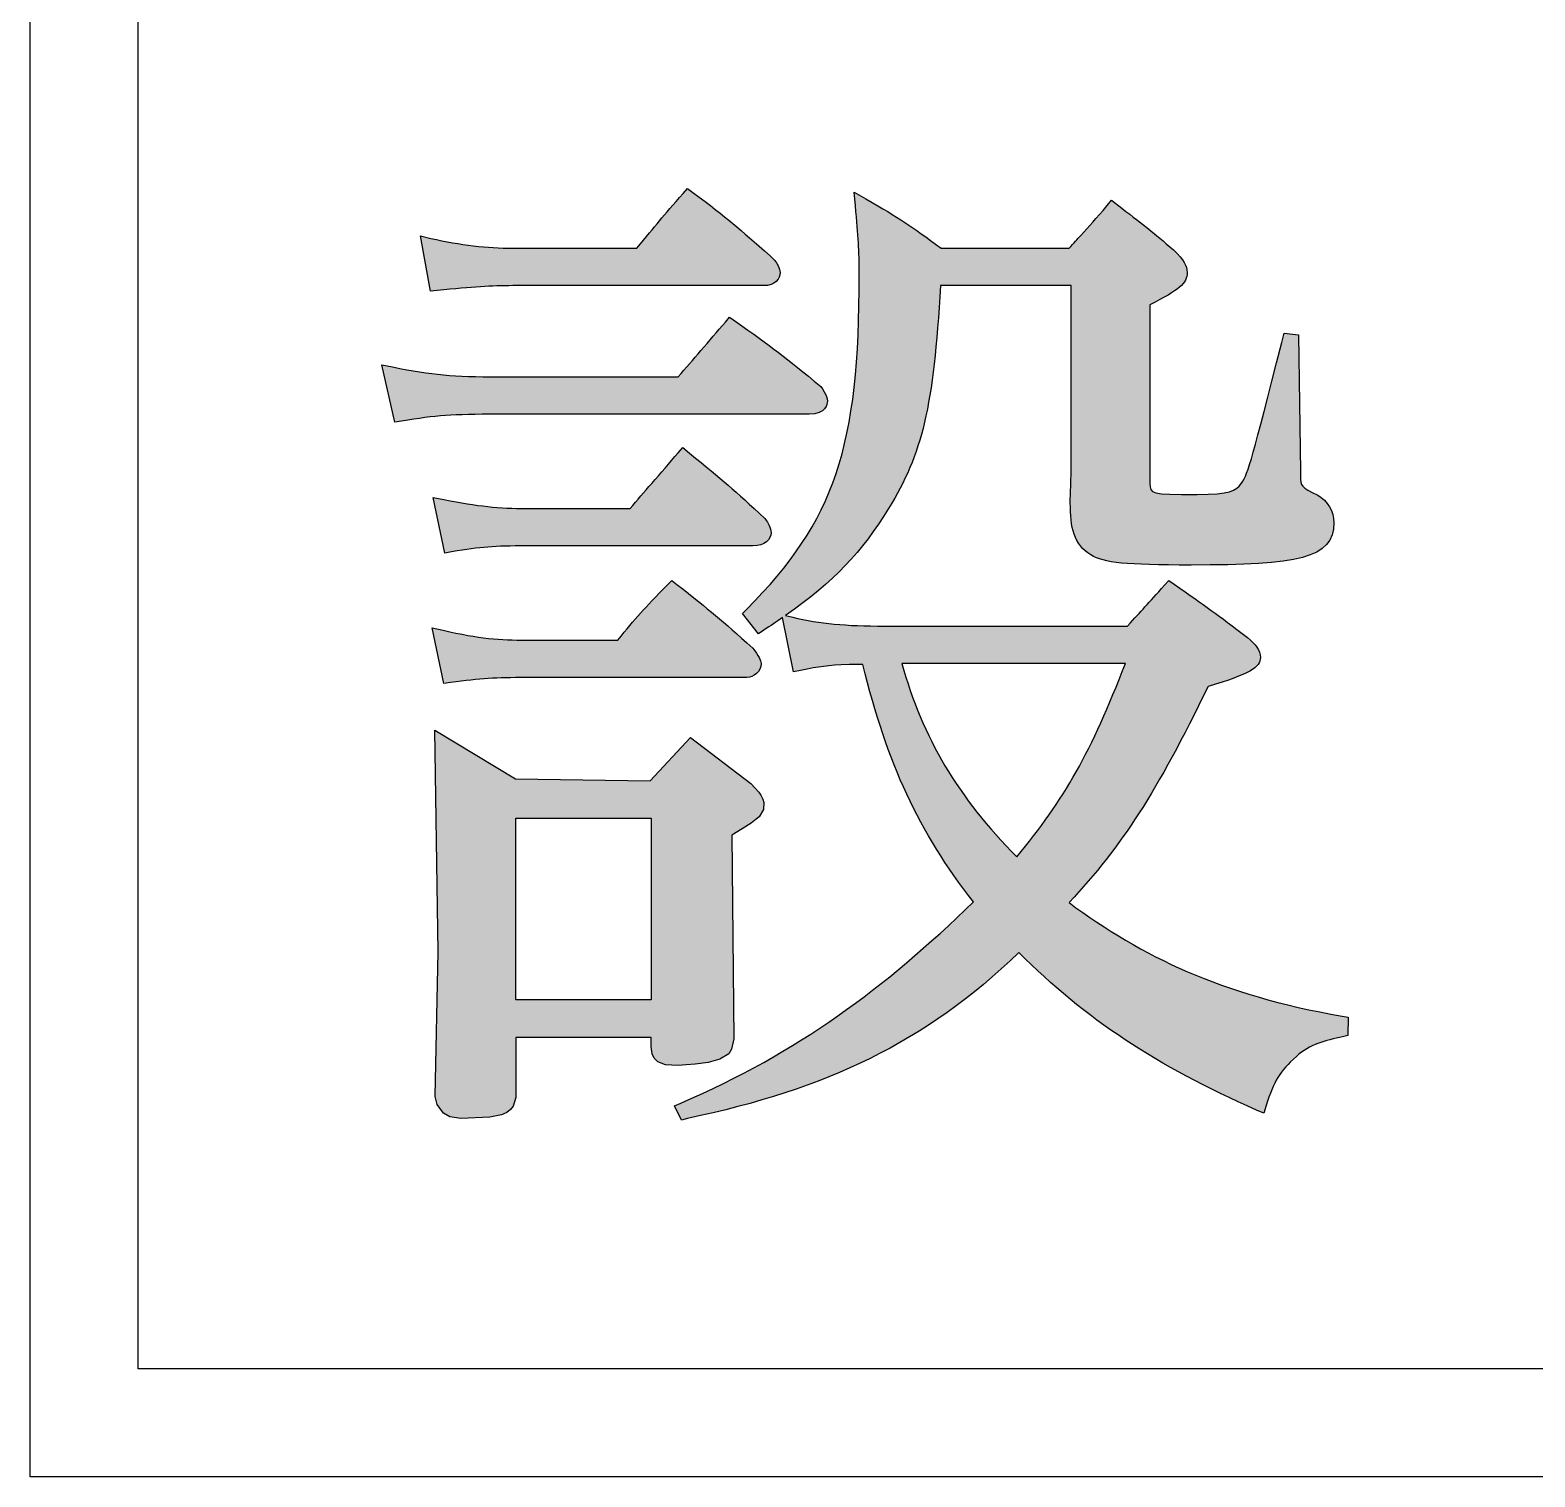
# Paper-space layout 'Layout1' of a CAD drawing. Extents: x -33 to 1767, y -6 to 331.
# Drawn here: x 318.1 to 353.11, y 241.86 to 275.52 of the extents above; entities that cross this region are included whole.
import ezdxf

# ---------------------------------------------------------------- set-up
doc = ezdxf.new("R2010")
doc.units = 0
doc.header["$LTSCALE"] = 10
doc.header["$MEASUREMENT"] = 0
doc.layers.add('P图框', color=9, linetype='Continuous')

psp = doc.layouts.get("Layout1")

# ---------------------------------------------------------------- hatches: boundary and pattern name
at = {"layer": 'P图框', "lineweight": -3}
h = psp.add_hatch(color=256, dxfattribs=at)
edge = h.paths.add_edge_path()
edge.add_spline(control_points=[(335.311, 270.264), (334.579, 270.911), (334.332, 271.129), (333.516, 271.741)], knot_values=[13, 13, 13, 13, 14, 14, 14, 14], degree=3, periodic=0)
edge.add_spline(control_points=[(333.516, 271.741), (333.516, 271.741), (333.392, 271.833), (333.392, 271.833)], knot_values=[0.00001, 0.00001, 0.00001, 0.00001, 0.99999, 0.99999, 0.99999, 0.99999], degree=3, periodic=0)
edge.add_spline(control_points=[(333.392, 271.833), (333.392, 271.833), (333.392, 271.833), (333.392, 271.833), (333.392, 271.833), (333.291, 271.717), (333.291, 271.717)], knot_values=[0.99999, 0.99999, 0.99999, 0.99999, 1, 1, 1, 2, 2, 2, 2], degree=3, periodic=0)
edge.add_spline(control_points=[(333.291, 271.717), (332.808, 271.166), (332.661, 270.994), (332.214, 270.441), (332.214, 270.441), (329.325, 270.441), (329.325, 270.441)], knot_values=[2, 2, 2, 2, 3, 3, 3, 4, 4, 4, 4], degree=3, periodic=0)
edge.add_spline(control_points=[(329.325, 270.441), (328.728, 270.441), (328.106, 270.517), (327.421, 270.671)], knot_values=[4, 4, 4, 4, 5, 5, 5, 5], degree=3, periodic=0)
edge.add_spline(control_points=[(327.421, 270.671), (327.421, 270.671), (327.176, 270.727), (327.175, 270.727)], knot_values=[5.00001, 5.00001, 5.00001, 5.00001, 5.99999, 5.99999, 5.99999, 5.99999], degree=3, periodic=0)
edge.add_spline(control_points=[(327.175, 270.727), (327.175, 270.727), (327.175, 270.727), (327.175, 270.727), (327.175, 270.727), (327.235, 270.405), (327.294, 270.083)], knot_values=[5.99999, 5.99999, 5.99999, 5.99999, 6, 6, 6, 6.5, 6.5, 6.5, 6.5], degree=3, periodic=0)
edge.add_spline(control_points=[(327.294, 270.083), (327.353, 269.761), (327.413, 269.439), (327.413, 269.439)], knot_values=[6.5, 6.5, 6.5, 6.5, 7, 7, 7, 7], degree=3, periodic=0)
edge.add_spline(control_points=[(327.413, 269.439), (327.413, 269.439), (327.566, 269.455), (327.566, 269.455)], knot_values=[7.00001, 7.00001, 7.00001, 7.00001, 8, 8, 8, 8], degree=3, periodic=0)
edge.add_spline(control_points=[(327.566, 269.455), (328.41, 269.544), (328.821, 269.571), (329.325, 269.571), (329.325, 269.571), (335.146, 269.571), (335.146, 269.571)], knot_values=[8, 8, 8, 8, 9, 9, 9, 10, 10, 10, 10], degree=3, periodic=0)
edge.add_spline(control_points=[(335.146, 269.571), (335.441, 269.571), (335.546, 269.736), (335.546, 269.878)], knot_values=[10, 10, 10, 10, 11, 11, 11, 11], degree=3, periodic=0)
edge.add_spline(control_points=[(335.546, 269.878), (335.546, 269.965), (335.461, 270.102), (335.425, 270.157)], knot_values=[11, 11, 11, 11, 12, 12, 12, 12], degree=3, periodic=0)
edge.add_spline(control_points=[(335.425, 270.157), (335.425, 270.157), (335.311, 270.264), (335.311, 270.264)], knot_values=[12.00001, 12.00001, 12.00001, 12.00001, 13, 13, 13, 13], degree=3, periodic=0)
edge = h.paths.add_edge_path()
edge.add_spline(control_points=[(336.491, 267.224), (335.658, 267.915), (335.369, 268.13), (334.494, 268.751)], knot_values=[4, 4, 4, 4, 5, 5, 5, 5], degree=3, periodic=0)
edge.add_spline(control_points=[(334.494, 268.751), (334.494, 268.751), (334.369, 268.84), (334.369, 268.84)], knot_values=[5.00001, 5.00001, 5.00001, 5.00001, 5.99999, 5.99999, 5.99999, 5.99999], degree=3, periodic=0)
edge.add_spline(control_points=[(334.369, 268.84), (334.369, 268.84), (334.369, 268.84), (334.369, 268.84), (334.369, 268.84), (334.271, 268.723), (334.271, 268.723)], knot_values=[5.99999, 5.99999, 5.99999, 5.99999, 6, 6, 6, 7, 7, 7, 7], degree=3, periodic=0)
edge.add_spline(control_points=[(334.271, 268.723), (334.085, 268.503), (333.894, 268.283), (333.703, 268.062)], knot_values=[7, 7, 7, 7, 8, 8, 8, 8], degree=3, periodic=0)
edge.add_spline(control_points=[(333.703, 268.062), (333.525, 267.858), (333.348, 267.653), (333.175, 267.449), (333.175, 267.449), (328.998, 267.449), (328.998, 267.449)], knot_values=[8, 8, 8, 8, 9, 9, 9, 10, 10, 10, 10], degree=3, periodic=0)
edge.add_spline(control_points=[(328.998, 267.449), (327.94, 267.449), (327.455, 267.494), (326.529, 267.68)], knot_values=[10, 10, 10, 10, 11, 11, 11, 11], degree=3, periodic=0)
edge.add_spline(control_points=[(326.529, 267.68), (326.529, 267.68), (326.278, 267.73), (326.278, 267.73)], knot_values=[11.00001, 11.00001, 11.00001, 11.00001, 11.99999, 11.99999, 11.99999, 11.99999], degree=3, periodic=0)
edge.add_spline(control_points=[(326.278, 267.73), (326.278, 267.73), (326.278, 267.73), (326.278, 267.73), (326.278, 267.73), (326.353, 267.395), (326.428, 267.061)], knot_values=[11.99999, 11.99999, 11.99999, 11.99999, 12, 12, 12, 12.5, 12.5, 12.5, 12.5], degree=3, periodic=0)
edge.add_spline(control_points=[(326.428, 267.061), (326.504, 266.726), (326.579, 266.392), (326.579, 266.392)], knot_values=[12.5, 12.5, 12.5, 12.5, 13, 13, 13, 13], degree=3, periodic=0)
edge.add_spline(control_points=[(326.579, 266.392), (326.579, 266.392), (326.734, 266.418), (326.734, 266.418)], knot_values=[13.00001, 13.00001, 13.00001, 13.00001, 14, 14, 14, 14], degree=3, periodic=0)
edge.add_spline(control_points=[(326.734, 266.418), (327.567, 266.556), (327.884, 266.579), (328.998, 266.579), (328.998, 266.579), (330.804, 266.579), (332.61, 266.579)], knot_values=[14, 14, 14, 14, 15, 15, 15, 15.5, 15.5, 15.5, 15.5], degree=3, periodic=0)
edge.add_spline(control_points=[(332.61, 266.579), (334.415, 266.579), (336.221, 266.579), (336.221, 266.579)], knot_values=[15.5, 15.5, 15.5, 15.5, 16, 16, 16, 16], degree=3, periodic=0)
edge.add_spline(control_points=[(336.221, 266.579), (336.614, 266.579), (336.645, 266.814), (336.645, 266.885)], knot_values=[0, 0, 0, 0, 1, 1, 1, 1], degree=3, periodic=0)
edge.add_spline(control_points=[(336.645, 266.885), (336.645, 266.961), (336.609, 267.028), (336.568, 267.104)], knot_values=[1, 1, 1, 1, 2, 2, 2, 2], degree=3, periodic=0)
edge.add_spline(control_points=[(336.568, 267.104), (336.568, 267.104), (336.534, 267.17), (336.534, 267.17)], knot_values=[2.00001, 2.00001, 2.00001, 2.00001, 2.99999, 2.99999, 2.99999, 2.99999], degree=3, periodic=0)
edge.add_spline(control_points=[(336.534, 267.17), (336.534, 267.17), (336.534, 267.17), (336.534, 267.17), (336.534, 267.17), (336.491, 267.224), (336.491, 267.224)], knot_values=[2.99999, 2.99999, 2.99999, 2.99999, 3, 3, 3, 4, 4, 4, 4], degree=3, periodic=0)
edge = h.paths.add_edge_path()
edge.add_spline(control_points=[(335.189, 264.155), (334.472, 264.826), (334.211, 265.04), (333.44, 265.676)], knot_values=[14, 14, 14, 14, 15, 15, 15, 15], degree=3, periodic=0)
edge.add_spline(control_points=[(333.44, 265.676), (333.44, 265.676), (333.278, 265.809), (333.278, 265.809)], knot_values=[0.00001, 0.00001, 0.00001, 0.00001, 0.99999, 0.99999, 0.99999, 0.99999], degree=3, periodic=0)
edge.add_spline(control_points=[(333.278, 265.809), (333.278, 265.809), (333.278, 265.809), (333.278, 265.809), (333.278, 265.809), (333.172, 265.684), (333.172, 265.684)], knot_values=[0.99999, 0.99999, 0.99999, 0.99999, 1, 1, 1, 2, 2, 2, 2], degree=3, periodic=0)
edge.add_spline(control_points=[(333.172, 265.684), (332.972, 265.447), (332.766, 265.21), (332.557, 264.969)], knot_values=[2, 2, 2, 2, 3, 3, 3, 3], degree=3, periodic=0)
edge.add_spline(control_points=[(332.557, 264.969), (332.39, 264.778), (332.222, 264.584), (332.053, 264.387), (332.053, 264.387), (329.652, 264.387), (329.652, 264.387)], knot_values=[3, 3, 3, 3, 4, 4, 4, 5, 5, 5, 5], degree=3, periodic=0)
edge.add_spline(control_points=[(329.652, 264.387), (329.004, 264.387), (328.516, 264.439), (327.72, 264.594)], knot_values=[5, 5, 5, 5, 6, 6, 6, 6], degree=3, periodic=0)
edge.add_spline(control_points=[(327.72, 264.594), (327.72, 264.594), (327.474, 264.642), (327.474, 264.642)], knot_values=[6.00001, 6.00001, 6.00001, 6.00001, 6.99999, 6.99999, 6.99999, 6.99999], degree=3, periodic=0)
edge.add_spline(control_points=[(327.474, 264.642), (327.474, 264.642), (327.474, 264.642), (327.474, 264.642), (327.474, 264.642), (327.542, 264.32), (327.61, 263.997)], knot_values=[6.99999, 6.99999, 6.99999, 6.99999, 7, 7, 7, 7.5, 7.5, 7.5, 7.5], degree=3, periodic=0)
edge.add_spline(control_points=[(327.61, 263.997), (327.678, 263.675), (327.746, 263.352), (327.746, 263.352)], knot_values=[7.5, 7.5, 7.5, 7.5, 8, 8, 8, 8], degree=3, periodic=0)
edge.add_spline(control_points=[(327.746, 263.352), (327.746, 263.352), (327.903, 263.379), (327.903, 263.379)], knot_values=[8.00001, 8.00001, 8.00001, 8.00001, 9, 9, 9, 9], degree=3, periodic=0)
edge.add_spline(control_points=[(327.903, 263.379), (328.599, 263.495), (328.877, 263.517), (329.652, 263.517), (329.652, 263.517), (334.912, 263.517), (334.912, 263.517)], knot_values=[9, 9, 9, 9, 10, 10, 10, 11, 11, 11, 11], degree=3, periodic=0)
edge.add_spline(control_points=[(334.912, 263.517), (335.19, 263.517), (335.336, 263.671), (335.336, 263.823)], knot_values=[11, 11, 11, 11, 12, 12, 12, 12], degree=3, periodic=0)
edge.add_spline(control_points=[(335.336, 263.823), (335.336, 263.932), (335.251, 264.071), (335.214, 264.125)], knot_values=[12, 12, 12, 12, 13, 13, 13, 13], degree=3, periodic=0)
edge.add_spline(control_points=[(335.214, 264.125), (335.214, 264.125), (335.189, 264.155), (335.189, 264.155)], knot_values=[13.00001, 13.00001, 13.00001, 13.00001, 14, 14, 14, 14], degree=3, periodic=0)
edge = h.paths.add_edge_path()
edge.add_spline(control_points=[(334.907, 261.141), (334.164, 261.812), (333.928, 261.999), (333.145, 262.621)], knot_values=[4, 4, 4, 4, 5, 5, 5, 5], degree=3, periodic=0)
edge.add_spline(control_points=[(333.145, 262.621), (333.145, 262.621), (333.029, 262.713), (333.029, 262.713)], knot_values=[5.00001, 5.00001, 5.00001, 5.00001, 5.99999, 5.99999, 5.99999, 5.99999], degree=3, periodic=0)
edge.add_spline(control_points=[(333.029, 262.713), (333.029, 262.713), (333.029, 262.713), (333.029, 262.713), (333.029, 262.713), (332.924, 262.608), (332.924, 262.608)], knot_values=[5.99999, 5.99999, 5.99999, 5.99999, 6, 6, 6, 7, 7, 7, 7], degree=3, periodic=0)
edge.add_spline(control_points=[(332.924, 262.608), (332.367, 262.051), (332.192, 261.851), (331.77, 261.324), (331.77, 261.324), (329.652, 261.324), (329.652, 261.324)], knot_values=[7, 7, 7, 7, 8, 8, 8, 9, 9, 9, 9], degree=3, periodic=0)
edge.add_spline(control_points=[(329.652, 261.324), (329.025, 261.324), (328.552, 261.36), (327.702, 261.554), (327.702, 261.554), (327.667, 261.562), (327.622, 261.572)], knot_values=[9, 9, 9, 9, 10, 10, 10, 10.375023, 10.375023, 10.375023, 10.375023], degree=3, periodic=0)
edge.add_spline(control_points=[(327.622, 261.572), (327.577, 261.582), (327.524, 261.594), (327.488, 261.603)], knot_values=[10.375023, 10.375023, 10.375023, 10.375023, 10.750015, 10.750015, 10.750015, 10.750015], degree=3, periodic=0)
edge.add_spline(control_points=[(327.449, 261.612), (327.449, 261.612), (327.449, 261.612), (327.449, 261.612), (327.449, 261.612), (327.449, 261.612), (327.449, 261.612)], knot_values=[10.999033, 10.999033, 10.999033, 10.999033, 11, 11, 11, 11.001231, 11.001231, 11.001231, 11.001231], degree=3, periodic=0)
edge.add_spline(control_points=[(327.454, 261.589), (327.455, 261.58), (327.458, 261.569), (327.461, 261.556)], knot_values=[11.078133, 11.078133, 11.078133, 11.078133, 11.125008, 11.125008, 11.125008, 11.125008], degree=3, periodic=0)
edge.add_spline(control_points=[(327.461, 261.556), (327.472, 261.503), (327.49, 261.416), (327.512, 261.312)], knot_values=[11.125008, 11.125008, 11.125008, 11.125008, 11.312504, 11.312504, 11.312504, 11.312504], degree=3, periodic=0)
edge.add_spline(control_points=[(327.512, 261.312), (327.534, 261.208), (327.559, 261.087), (327.585, 260.966)], knot_values=[11.312504, 11.312504, 11.312504, 11.312504, 11.5, 11.5, 11.5, 11.5], degree=3, periodic=0)
edge.add_spline(control_points=[(327.585, 260.966), (327.61, 260.845), (327.636, 260.724), (327.658, 260.619)], knot_values=[11.5, 11.5, 11.5, 11.5, 11.687496, 11.687496, 11.687496, 11.687496], degree=3, periodic=0)
edge.add_spline(control_points=[(327.658, 260.619), (327.68, 260.515), (327.698, 260.428), (327.709, 260.375)], knot_values=[11.687496, 11.687496, 11.687496, 11.687496, 11.874992, 11.874992, 11.874992, 11.874992], degree=3, periodic=0)
edge.add_spline(control_points=[(327.721, 260.32), (327.721, 260.32), (327.721, 260.32), (327.721, 260.32), (327.721, 260.32), (327.721, 260.32), (327.721, 260.32)], knot_values=[11.999502, 11.999502, 11.999502, 11.999502, 12, 12, 12, 12.002431, 12.002431, 12.002431, 12.002431], degree=3, periodic=0)
edge.add_spline(control_points=[(327.721, 260.32), (327.721, 260.32), (327.721, 260.32), (327.721, 260.32)], knot_values=[12.002431, 12.002431, 12.002431, 12.002431, 12.003896, 12.003896, 12.003896, 12.003896], degree=3, periodic=0)
edge.add_spline(control_points=[(327.721, 260.32), (327.721, 260.32), (327.721, 260.32), (327.721, 260.32)], knot_values=[12.003896, 12.003896, 12.003896, 12.003896, 12.009755, 12.009755, 12.009755, 12.009755], degree=3, periodic=0)
edge.add_spline(control_points=[(327.721, 260.32), (327.721, 260.32), (327.721, 260.32), (327.721, 260.32)], knot_values=[12.009755, 12.009755, 12.009755, 12.009755, 12.015615, 12.015615, 12.015615, 12.015615], degree=3, periodic=0)
edge.add_spline(control_points=[(327.721, 260.32), (327.721, 260.32), (327.721, 260.32), (327.722, 260.32)], knot_values=[12.015615, 12.015615, 12.015615, 12.015615, 12.039052, 12.039052, 12.039052, 12.039052], degree=3, periodic=0)
edge.add_spline(control_points=[(327.722, 260.32), (327.722, 260.32), (327.722, 260.32), (327.723, 260.32)], knot_values=[12.039052, 12.039052, 12.039052, 12.039052, 12.062489, 12.062489, 12.062489, 12.062489], degree=3, periodic=0)
edge.add_spline(control_points=[(327.723, 260.32), (327.724, 260.32), (327.727, 260.321), (327.731, 260.321)], knot_values=[12.062489, 12.062489, 12.062489, 12.062489, 12.156237, 12.156237, 12.156237, 12.156237], degree=3, periodic=0)
edge.add_spline(control_points=[(327.731, 260.321), (327.735, 260.322), (327.739, 260.322), (327.745, 260.323)], knot_values=[12.156237, 12.156237, 12.156237, 12.156237, 12.249985, 12.249985, 12.249985, 12.249985], degree=3, periodic=0)
edge.add_spline(control_points=[(327.745, 260.323), (327.766, 260.325), (327.798, 260.329), (327.825, 260.333)], knot_values=[12.249985, 12.249985, 12.249985, 12.249985, 12.624977, 12.624977, 12.624977, 12.624977], degree=3, periodic=0)
edge.add_spline(control_points=[(327.825, 260.333), (327.852, 260.336), (327.873, 260.339), (327.873, 260.339)], knot_values=[12.624977, 12.624977, 12.624977, 12.624977, 13, 13, 13, 13], degree=3, periodic=0)
edge.add_spline(control_points=[(327.873, 260.339), (328.601, 260.43), (328.904, 260.454), (329.652, 260.454), (329.652, 260.454), (334.772, 260.454), (334.772, 260.454)], knot_values=[0, 0, 0, 0, 1, 1, 1, 2, 2, 2, 2], degree=3, periodic=0)
edge.add_spline(control_points=[(334.772, 260.454), (334.928, 260.454), (335.102, 260.595), (335.102, 260.784)], knot_values=[2, 2, 2, 2, 3, 3, 3, 3], degree=3, periodic=0)
edge.add_spline(control_points=[(335.102, 260.784), (335.102, 260.852), (335.043, 260.964), (334.907, 261.141)], knot_values=[3, 3, 3, 3, 4, 4, 4, 4], degree=3, periodic=0)
h = psp.add_hatch(color=256, dxfattribs=at)
edge = h.paths.add_edge_path()
edge.add_spline(control_points=[(346.72, 260.924), (346.72, 261.093), (346.604, 261.228), (346.421, 261.384)], knot_values=[2, 2, 2, 2, 3, 3, 3, 3], degree=3, periodic=0)
edge.add_spline(control_points=[(346.421, 261.384), (345.705, 261.933), (345.454, 262.108), (344.709, 262.627)], knot_values=[3, 3, 3, 3, 4, 4, 4, 4], degree=3, periodic=0)
edge.add_spline(control_points=[(344.709, 262.627), (344.709, 262.627), (344.587, 262.711), (344.587, 262.711)], knot_values=[4.00001, 4.00001, 4.00001, 4.00001, 4.99999, 4.99999, 4.99999, 4.99999], degree=3, periodic=0)
edge.add_spline(control_points=[(344.587, 262.711), (344.587, 262.711), (344.587, 262.711), (344.587, 262.711), (344.587, 262.711), (344.489, 262.601), (344.489, 262.601)], knot_values=[4.99999, 4.99999, 4.99999, 4.99999, 5, 5, 5, 6, 6, 6, 6], degree=3, periodic=0)
edge.add_spline(control_points=[(344.489, 262.601), (344.297, 262.385), (344.167, 262.243), (344.032, 262.096)], knot_values=[6, 6, 6, 6, 7, 7, 7, 7], degree=3, periodic=0)
edge.add_spline(control_points=[(344.032, 262.096), (343.915, 261.969), (343.794, 261.837), (343.628, 261.652), (343.628, 261.652), (337.975, 261.652), (337.975, 261.652)], knot_values=[7, 7, 7, 7, 8, 8, 8, 9, 9, 9, 9], degree=3, periodic=0)
edge.add_spline(control_points=[(337.975, 261.652), (337.061, 261.652), (336.482, 261.707), (335.838, 261.858)], knot_values=[9, 9, 9, 9, 10, 10, 10, 10], degree=3, periodic=0)
edge.add_spline(control_points=[(335.838, 261.858), (335.838, 261.858), (335.67, 261.897), (335.67, 261.897)], knot_values=[10.00001, 10.00001, 10.00001, 10.00001, 11, 11, 11, 11], degree=3, periodic=0)
edge.add_spline(control_points=[(335.67, 261.897), (336.804, 262.694), (337.445, 263.37), (338.069, 264.39)], knot_values=[11, 11, 11, 11, 12, 12, 12, 12], degree=3, periodic=0)
edge.add_spline(control_points=[(338.069, 264.39), (338.855, 265.661), (339.11, 266.743), (339.277, 269.571), (339.277, 269.571), (340.038, 269.571), (340.799, 269.571)], knot_values=[12, 12, 12, 12, 13, 13, 13, 13.5, 13.5, 13.5, 13.5], degree=3, periodic=0)
edge.add_spline(control_points=[(340.799, 269.571), (341.559, 269.571), (342.32, 269.571), (342.32, 269.571), (342.32, 269.571), (342.32, 266.044), (342.32, 266.044)], knot_values=[13.5, 13.5, 13.5, 13.5, 14, 14, 14, 15, 15, 15, 15], degree=3, periodic=0)
edge.add_spline(control_points=[(342.32, 266.044), (342.32, 265.417), (342.32, 265.206), (342.297, 264.594)], knot_values=[15, 15, 15, 15, 16, 16, 16, 16], degree=3, periodic=0)
edge.add_spline(control_points=[(342.297, 264.594), (342.297, 264.594), (342.297, 264.524), (342.297, 264.524)], knot_values=[16.00001, 16.00001, 16.00001, 16.00001, 17, 17, 17, 17], degree=3, periodic=0)
edge.add_spline(control_points=[(342.297, 264.524), (342.297, 263.94), (342.375, 263.553), (342.777, 263.306)], knot_values=[17, 17, 17, 17, 18, 18, 18, 18], degree=3, periodic=0)
edge.add_spline(control_points=[(342.777, 263.306), (343.094, 263.12), (343.573, 263.072), (345.105, 263.072)], knot_values=[18, 18, 18, 18, 19, 19, 19, 19], degree=3, periodic=0)
edge.add_spline(control_points=[(345.105, 263.072), (347.597, 263.072), (348.427, 263.215), (348.427, 264.057)], knot_values=[19, 19, 19, 19, 20, 20, 20, 20], degree=3, periodic=0)
edge.add_spline(control_points=[(348.427, 264.057), (348.427, 264.316), (348.284, 264.566), (348.054, 264.696)], knot_values=[20, 20, 20, 20, 21, 21, 21, 21], degree=3, periodic=0)
edge.add_spline(control_points=[(348.054, 264.696), (347.655, 264.896), (347.655, 264.896), (347.655, 265.156)], knot_values=[21, 21, 21, 21, 22, 22, 22, 22], degree=3, periodic=0)
edge.add_spline(control_points=[(347.655, 265.156), (347.655, 265.156), (347.655, 265.238), (347.655, 265.238)], knot_values=[22.00001, 22.00001, 22.00001, 22.00001, 22.99999, 22.99999, 22.99999, 22.99999], degree=3, periodic=0)
edge.add_spline(control_points=[(347.655, 265.238), (347.655, 265.238), (347.655, 265.238), (347.655, 265.238), (347.655, 265.238), (347.643, 266.034), (347.631, 266.831)], knot_values=[22.99999, 22.99999, 22.99999, 22.99999, 23, 23, 23, 23.5, 23.5, 23.5, 23.5], degree=3, periodic=0)
edge.add_spline(control_points=[(347.631, 266.831), (347.619, 267.627), (347.606, 268.424), (347.606, 268.424)], knot_values=[23.5, 23.5, 23.5, 23.5, 24, 24, 24, 24], degree=3, periodic=0)
edge.add_spline(control_points=[(347.606, 268.424), (347.606, 268.424), (347.269, 268.465), (347.269, 268.465)], knot_values=[24.00001, 24.00001, 24.00001, 24.00001, 24.99999, 24.99999, 24.99999, 24.99999], degree=3, periodic=0)
edge.add_spline(control_points=[(347.269, 268.465), (347.269, 268.465), (347.215, 268.252), (347.215, 268.252)], knot_values=[25.00001, 25.00001, 25.00001, 25.00001, 26, 26, 26, 26], degree=3, periodic=0)
edge.add_spline(control_points=[(347.215, 268.252), (346.533, 265.567), (346.445, 265.222), (346.279, 264.973)], knot_values=[26, 26, 26, 26, 27, 27, 27, 27], degree=3, periodic=0)
edge.add_spline(control_points=[(346.279, 264.973), (346.148, 264.793), (346.011, 264.714), (345.245, 264.714)], knot_values=[27, 27, 27, 27, 28, 28, 28, 28], degree=3, periodic=0)
edge.add_spline(control_points=[(345.245, 264.714), (344.149, 264.714), (344.149, 264.728), (344.149, 264.969), (344.149, 264.969), (344.149, 269.122), (344.149, 269.122)], knot_values=[28, 28, 28, 28, 29, 29, 29, 30, 30, 30, 30], degree=3, periodic=0)
edge.add_spline(control_points=[(344.149, 269.122), (344.827, 269.475), (345.014, 269.618), (345.014, 269.878)], knot_values=[30, 30, 30, 30, 31, 31, 31, 31], degree=3, periodic=0)
edge.add_spline(control_points=[(345.014, 269.878), (345.014, 270.034), (344.937, 270.164), (344.699, 270.401)], knot_values=[31, 31, 31, 31, 32, 32, 32, 32], degree=3, periodic=0)
edge.add_spline(control_points=[(344.699, 270.401), (344.215, 270.819), (344.019, 270.969), (343.497, 271.371)], knot_values=[32, 32, 32, 32, 33, 33, 33, 33], degree=3, periodic=0)
edge.add_spline(control_points=[(343.497, 271.371), (343.497, 271.371), (343.257, 271.556), (343.257, 271.556)], knot_values=[33.00001, 33.00001, 33.00001, 33.00001, 33.99999, 33.99999, 33.99999, 33.99999], degree=3, periodic=0)
edge.add_spline(control_points=[(343.257, 271.556), (343.257, 271.556), (343.155, 271.435), (343.155, 271.435)], knot_values=[34.00001, 34.00001, 34.00001, 34.00001, 35, 35, 35, 35], degree=3, periodic=0)
edge.add_spline(control_points=[(343.155, 271.435), (342.886, 271.119), (342.736, 270.953), (342.543, 270.741)], knot_values=[35, 35, 35, 35, 36, 36, 36, 36], degree=3, periodic=0)
edge.add_spline(control_points=[(342.543, 270.741), (342.463, 270.654), (342.377, 270.558), (342.272, 270.441), (342.272, 270.441), (339.292, 270.441), (339.292, 270.441)], knot_values=[36, 36, 36, 36, 37, 37, 37, 38, 38, 38, 38], degree=3, periodic=0)
edge.add_spline(control_points=[(339.292, 270.441), (338.577, 270.971), (338.334, 271.136), (337.543, 271.588)], knot_values=[38, 38, 38, 38, 39, 39, 39, 39], degree=3, periodic=0)
edge.add_spline(control_points=[(337.543, 271.588), (337.543, 271.588), (337.265, 271.747), (337.265, 271.747)], knot_values=[39.00001, 39.00001, 39.00001, 39.00001, 39.99999, 39.99999, 39.99999, 39.99999], degree=3, periodic=0)
edge.add_spline(control_points=[(337.265, 271.747), (337.265, 271.747), (337.295, 271.428), (337.295, 271.428)], knot_values=[40.00001, 40.00001, 40.00001, 40.00001, 41, 41, 41, 41], degree=3, periodic=0)
edge.add_spline(control_points=[(337.295, 271.428), (337.364, 270.693), (337.387, 270.409), (337.387, 269.831)], knot_values=[41, 41, 41, 41, 42, 42, 42, 42], degree=3, periodic=0)
edge.add_spline(control_points=[(337.387, 269.831), (337.387, 265.797), (336.825, 264.124), (334.771, 262.047)], knot_values=[42, 42, 42, 42, 43, 43, 43, 43], degree=3, periodic=0)
edge.add_spline(control_points=[(334.771, 262.047), (334.771, 262.047), (334.666, 261.941), (334.666, 261.941)], knot_values=[43.00001, 43.00001, 43.00001, 43.00001, 43.99999, 43.99999, 43.99999, 43.99999], degree=3, periodic=0)
edge.add_spline(control_points=[(334.666, 261.941), (334.666, 261.941), (334.666, 261.941), (334.666, 261.941), (334.666, 261.941), (335.04, 261.474), (335.04, 261.474)], knot_values=[43.99999, 43.99999, 43.99999, 43.99999, 44, 44, 44, 44.99999, 44.99999, 44.99999, 44.99999], degree=3, periodic=0)
edge.add_spline(control_points=[(335.04, 261.474), (335.04, 261.474), (335.167, 261.557), (335.167, 261.557)], knot_values=[45.00001, 45.00001, 45.00001, 45.00001, 46, 46, 46, 46], degree=3, periodic=0)
edge.add_spline(control_points=[(335.167, 261.557), (335.319, 261.656), (335.463, 261.753), (335.599, 261.848), (335.599, 261.848), (335.664, 261.533), (335.729, 261.218)], knot_values=[46, 46, 46, 46, 47, 47, 47, 47.5, 47.5, 47.5, 47.5], degree=3, periodic=0)
edge.add_spline(control_points=[(335.729, 261.218), (335.793, 260.903), (335.858, 260.588), (335.858, 260.588)], knot_values=[47.5, 47.5, 47.5, 47.5, 48, 48, 48, 48], degree=3, periodic=0)
edge.add_spline(control_points=[(335.858, 260.588), (335.858, 260.588), (336.02, 260.621), (336.02, 260.621)], knot_values=[48.00001, 48.00001, 48.00001, 48.00001, 49, 49, 49, 49], degree=3, periodic=0)
edge.add_spline(control_points=[(336.02, 260.621), (336.478, 260.713), (336.607, 260.735), (337.156, 260.758)], knot_values=[49, 49, 49, 49, 50, 50, 50, 50], degree=3, periodic=0)
edge.add_spline(control_points=[(337.156, 260.758), (337.156, 260.758), (337.47, 260.758), (337.47, 260.758)], knot_values=[50.00001, 50.00001, 50.00001, 50.00001, 51, 51, 51, 51], degree=3, periodic=0)
edge.add_spline(control_points=[(337.47, 260.758), (338.039, 258.443), (338.77, 256.872), (340.042, 255.235)], knot_values=[51, 51, 51, 51, 52, 52, 52, 52], degree=3, periodic=0)
edge.add_spline(control_points=[(340.042, 255.235), (337.962, 253.221), (335.979, 251.741), (333.233, 250.555)], knot_values=[52, 52, 52, 52, 53, 53, 53, 53], degree=3, periodic=0)
edge.add_spline(control_points=[(333.233, 250.555), (333.233, 250.555), (333.085, 250.49), (333.085, 250.49)], knot_values=[53.00001, 53.00001, 53.00001, 53.00001, 53.99999, 53.99999, 53.99999, 53.99999], degree=3, periodic=0)
edge.add_spline(control_points=[(333.085, 250.49), (333.085, 250.49), (333.085, 250.49), (333.085, 250.49), (333.085, 250.49), (333.248, 250.157), (333.248, 250.157)], knot_values=[53.99999, 53.99999, 53.99999, 53.99999, 54, 54, 54, 54.99999, 54.99999, 54.99999, 54.99999], degree=3, periodic=0)
edge.add_spline(control_points=[(333.248, 250.157), (333.248, 250.157), (333.394, 250.2), (333.394, 250.2)], knot_values=[55.00001, 55.00001, 55.00001, 55.00001, 56, 56, 56, 56], degree=3, periodic=0)
edge.add_spline(control_points=[(333.394, 250.2), (336.63, 250.878), (338.917, 251.959), (341.099, 254.057)], knot_values=[56, 56, 56, 56, 57, 57, 57, 57], degree=3, periodic=0)
edge.add_spline(control_points=[(341.099, 254.057), (342.646, 252.514), (344.309, 251.413), (346.627, 250.393)], knot_values=[57, 57, 57, 57, 58, 58, 58, 58], degree=3, periodic=0)
edge.add_spline(control_points=[(346.627, 250.393), (346.627, 250.393), (346.798, 250.318), (346.798, 250.318)], knot_values=[58.00001, 58.00001, 58.00001, 58.00001, 58.99999, 58.99999, 58.99999, 58.99999], degree=3, periodic=0)
edge.add_spline(control_points=[(346.798, 250.318), (346.798, 250.318), (346.798, 250.318), (346.798, 250.318), (346.798, 250.318), (346.853, 250.496), (346.853, 250.496)], knot_values=[58.99999, 58.99999, 58.99999, 58.99999, 59, 59, 59, 60, 60, 60, 60], degree=3, periodic=0)
edge.add_spline(control_points=[(346.853, 250.496), (347.029, 251.066), (347.172, 251.3), (347.556, 251.639)], knot_values=[60, 60, 60, 60, 61, 61, 61, 61], degree=3, periodic=0)
edge.add_spline(control_points=[(347.556, 251.639), (347.865, 251.926), (348.227, 252.013), (348.632, 252.099)], knot_values=[61, 61, 61, 61, 62, 62, 62, 62], degree=3, periodic=0)
edge.add_spline(control_points=[(348.632, 252.099), (348.632, 252.099), (348.757, 252.125), (348.757, 252.125)], knot_values=[62.00001, 62.00001, 62.00001, 62.00001, 62.99999, 62.99999, 62.99999, 62.99999], degree=3, periodic=0)
edge.add_spline(control_points=[(348.757, 252.125), (348.757, 252.125), (348.757, 252.125), (348.757, 252.125), (348.757, 252.125), (348.764, 252.551), (348.764, 252.551)], knot_values=[62.99999, 62.99999, 62.99999, 62.99999, 63, 63, 63, 63.99999, 63.99999, 63.99999, 63.99999], degree=3, periodic=0)
edge.add_spline(control_points=[(348.764, 252.551), (348.764, 252.551), (348.619, 252.577), (348.619, 252.577)], knot_values=[64.00001, 64.00001, 64.00001, 64.00001, 65, 65, 65, 65], degree=3, periodic=0)
edge.add_spline(control_points=[(348.619, 252.577), (345.778, 253.081), (343.984, 253.953), (342.267, 255.219)], knot_values=[65, 65, 65, 65, 66, 66, 66, 66], degree=3, periodic=0)
edge.add_spline(control_points=[(342.267, 255.219), (343.517, 256.561), (344.297, 257.777), (345.503, 260.248)], knot_values=[0, 0, 0, 0, 1, 1, 1, 1], degree=3, periodic=0)
edge.add_spline(control_points=[(345.503, 260.248), (346.468, 260.538), (346.72, 260.681), (346.72, 260.924)], knot_values=[1, 1, 1, 1, 2, 2, 2, 2], degree=3, periodic=0)
edge = h.paths.add_edge_path(flags=16)
edge.add_spline(control_points=[(340.978, 260.781), (342.278, 260.781), (343.577, 260.781), (343.577, 260.781), (342.794, 258.744), (342.153, 257.602), (341.05, 256.284)], knot_values=[2.5, 2.5, 2.5, 2.5, 3, 3, 3, 4, 4, 4, 4], degree=3, periodic=0)
edge.add_spline(control_points=[(341.05, 256.284), (339.686, 257.66), (338.853, 259.061), (338.378, 260.781), (338.378, 260.781), (339.678, 260.781), (340.978, 260.781)], knot_values=[1, 1, 1, 1, 2, 2, 2, 2.5, 2.5, 2.5, 2.5], degree=3, periodic=0)
h = psp.add_hatch(color=256, dxfattribs=at)
h.paths.add_polyline_path([(334.423, 256.786), (334.662, 256.933), (334.874, 257.071), (334.989, 257.157), (335.056, 257.218), (335.159, 257.386), (335.166, 257.546), (335.141, 257.627), (335.093, 257.72), (335.047, 257.786), (334.86, 257.989), (333.461, 259.062), (332.525, 258.052), (329.392, 258.1), (327.51, 259.228), (327.591, 254.077), (327.522, 250.713), (327.567, 250.524), (327.713, 250.319), (327.863, 250.238), (328.119, 250.194), (328.794, 250.229), (329.063, 250.281), (329.189, 250.335), (329.275, 250.406), (329.334, 250.488), (329.396, 250.688), (329.398, 252.085), (332.548, 252.085), (332.548, 251.877), (332.551, 251.814), (332.57, 251.704), (332.615, 251.602), (332.697, 251.516), (332.878, 251.445), (333.172, 251.432), (333.362, 251.442), (333.57, 251.46), (333.871, 251.504), (334.142, 251.577), (334.349, 251.703), (334.416, 251.808), (334.471, 252.048)])
h.paths.add_polyline_path([(329.398, 257.181), (332.548, 257.181), (332.548, 252.955), (329.398, 252.955)], flags=16)

# ---------------------------------------------------------------- linework, layer by layer
for points in [[(384.145, 241.86), (318.095, 241.86), (318.095, 307.91), (384.145, 307.91), (384.145, 241.86)], [(381.63, 244.375), (320.61, 244.375), (320.61, 305.395), (381.63, 305.395), (381.63, 244.375)], [(327.51, 259.228), (329.392, 258.1), (332.525, 258.052), (333.461, 259.062), (334.86, 257.989), (335.047, 257.786), (335.093, 257.72), (335.141, 257.627), (335.166, 257.546), (335.159, 257.386), (335.056, 257.218), (334.989, 257.157), (334.874, 257.071), (334.662, 256.933), (334.423, 256.786), (334.471, 252.048), (334.416, 251.808), (334.349, 251.703), (334.142, 251.577), (333.871, 251.504), (333.57, 251.46), (333.362, 251.442), (333.172, 251.432), (332.878, 251.445), (332.697, 251.516), (332.615, 251.602), (332.57, 251.704), (332.551, 251.814), (332.548, 251.877), (332.548, 252.085), (329.398, 252.085), (329.396, 250.688), (329.396, 250.688), (329.334, 250.488), (329.275, 250.406), (329.189, 250.335), (329.063, 250.281), (328.794, 250.229), (328.119, 250.194), (327.863, 250.238), (327.713, 250.319), (327.567, 250.524), (327.522, 250.713), (327.591, 254.077), (327.51, 259.228)]]:
    psp.add_lwpolyline(points, dxfattribs=at)
psp.add_lwpolyline([(329.398, 257.181), (332.548, 257.181), (332.548, 252.955), (329.398, 252.955)], close=True, dxfattribs=at)
for points, knots in [([(333.516, 271.741), (333.516, 271.741), (333.392, 271.833), (333.392, 271.833), (333.392, 271.833), (333.291, 271.717), (333.291, 271.717), (332.808, 271.166), (332.661, 270.994), (332.214, 270.441), (332.214, 270.441), (329.325, 270.441), (329.325, 270.441), (328.728, 270.441), (328.106, 270.517), (327.421, 270.671), (327.421, 270.671), (327.175, 270.727), (327.175, 270.727), (327.175, 270.727), (327.413, 269.439), (327.413, 269.439), (327.413, 269.439), (327.566, 269.455), (327.566, 269.455), (328.41, 269.544), (328.821, 269.571), (329.325, 269.571), (329.325, 269.571), (335.146, 269.571), (335.146, 269.571), (335.441, 269.571), (335.546, 269.736), (335.546, 269.878), (335.546, 269.965), (335.461, 270.102), (335.425, 270.157), (335.425, 270.157), (335.311, 270.264), (335.311, 270.264), (334.579, 270.911), (334.332, 271.129), (333.516, 271.741)], [0, 0, 0, 0, 1, 1, 1, 2, 2, 2, 3, 3, 3, 4, 4, 4, 5, 5, 5, 6, 6, 6, 7, 7, 7, 8, 8, 8, 9, 9, 9, 10, 10, 10, 11, 11, 11, 12, 12, 12, 13, 13, 13, 14, 14, 14, 14]), ([(342.267, 255.219), (343.517, 256.561), (344.297, 257.777), (345.503, 260.248), (346.468, 260.538), (346.72, 260.681), (346.72, 260.924), (346.72, 261.093), (346.604, 261.228), (346.421, 261.384), (345.705, 261.933), (345.454, 262.108), (344.709, 262.627), (344.709, 262.627), (344.587, 262.711), (344.587, 262.711), (344.587, 262.711), (344.489, 262.601), (344.489, 262.601), (344.297, 262.385), (344.167, 262.243), (344.032, 262.096), (343.915, 261.969), (343.794, 261.837), (343.628, 261.652), (343.628, 261.652), (337.975, 261.652), (337.975, 261.652), (337.061, 261.652), (336.482, 261.707), (335.838, 261.858), (335.838, 261.858), (335.67, 261.897), (335.67, 261.897), (336.804, 262.694), (337.445, 263.37), (338.069, 264.39), (338.855, 265.661), (339.11, 266.743), (339.277, 269.571), (339.277, 269.571), (342.32, 269.571), (342.32, 269.571), (342.32, 269.571), (342.32, 266.044), (342.32, 266.044), (342.32, 265.417), (342.32, 265.206), (342.297, 264.594), (342.297, 264.594), (342.297, 264.524), (342.297, 264.524), (342.297, 263.94), (342.375, 263.553), (342.777, 263.306), (343.094, 263.12), (343.573, 263.072), (345.105, 263.072), (347.597, 263.072), (348.427, 263.215), (348.427, 264.057), (348.427, 264.316), (348.284, 264.566), (348.054, 264.696), (347.655, 264.896), (347.655, 264.896), (347.655, 265.156), (347.655, 265.156), (347.655, 265.238), (347.655, 265.238), (347.655, 265.238), (347.606, 268.424), (347.606, 268.424), (347.606, 268.424), (347.269, 268.465), (347.269, 268.465), (347.269, 268.465), (347.215, 268.252), (347.215, 268.252), (346.533, 265.567), (346.445, 265.222), (346.279, 264.973), (346.148, 264.793), (346.011, 264.714), (345.245, 264.714), (344.149, 264.714), (344.149, 264.728), (344.149, 264.969), (344.149, 264.969), (344.149, 269.122), (344.149, 269.122), (344.827, 269.475), (345.014, 269.618), (345.014, 269.878), (345.014, 270.034), (344.937, 270.164), (344.699, 270.401), (344.215, 270.819), (344.019, 270.969), (343.497, 271.371), (343.497, 271.371), (343.257, 271.556), (343.257, 271.556), (343.257, 271.556), (343.155, 271.435), (343.155, 271.435), (342.886, 271.119), (342.736, 270.953), (342.543, 270.741), (342.463, 270.654), (342.377, 270.558), (342.272, 270.441), (342.272, 270.441), (339.292, 270.441), (339.292, 270.441), (338.577, 270.971), (338.334, 271.136), (337.543, 271.588), (337.543, 271.588), (337.265, 271.747), (337.265, 271.747), (337.265, 271.747), (337.295, 271.428), (337.295, 271.428), (337.364, 270.693), (337.387, 270.409), (337.387, 269.831), (337.387, 265.797), (336.825, 264.124), (334.771, 262.047), (334.771, 262.047), (334.666, 261.941), (334.666, 261.941), (334.666, 261.941), (335.04, 261.474), (335.04, 261.474), (335.04, 261.474), (335.167, 261.557), (335.167, 261.557), (335.319, 261.656), (335.463, 261.753), (335.599, 261.848), (335.599, 261.848), (335.858, 260.588), (335.858, 260.588), (335.858, 260.588), (336.02, 260.621), (336.02, 260.621), (336.478, 260.713), (336.607, 260.735), (337.156, 260.758), (337.156, 260.758), (337.47, 260.758), (337.47, 260.758), (338.039, 258.443), (338.77, 256.872), (340.042, 255.235), (337.962, 253.221), (335.979, 251.741), (333.233, 250.555), (333.233, 250.555), (333.085, 250.49), (333.085, 250.49), (333.085, 250.49), (333.248, 250.157), (333.248, 250.157), (333.248, 250.157), (333.394, 250.2), (333.394, 250.2), (336.63, 250.878), (338.917, 251.959), (341.099, 254.057), (342.646, 252.514), (344.309, 251.413), (346.627, 250.393), (346.627, 250.393), (346.798, 250.318), (346.798, 250.318), (346.798, 250.318), (346.853, 250.496), (346.853, 250.496), (347.029, 251.066), (347.172, 251.3), (347.556, 251.639), (347.865, 251.926), (348.227, 252.013), (348.632, 252.099), (348.632, 252.099), (348.757, 252.125), (348.757, 252.125), (348.757, 252.125), (348.764, 252.551), (348.764, 252.551), (348.764, 252.551), (348.619, 252.577), (348.619, 252.577), (345.778, 253.081), (343.984, 253.953), (342.267, 255.219)], [0, 0, 0, 0, 1, 1, 1, 2, 2, 2, 3, 3, 3, 4, 4, 4, 5, 5, 5, 6, 6, 6, 7, 7, 7, 8, 8, 8, 9, 9, 9, 10, 10, 10, 11, 11, 11, 12, 12, 12, 13, 13, 13, 14, 14, 14, 15, 15, 15, 16, 16, 16, 17, 17, 17, 18, 18, 18, 19, 19, 19, 20, 20, 20, 21, 21, 21, 22, 22, 22, 23, 23, 23, 24, 24, 24, 25, 25, 25, 26, 26, 26, 27, 27, 27, 28, 28, 28, 29, 29, 29, 30, 30, 30, 31, 31, 31, 32, 32, 32, 33, 33, 33, 34, 34, 34, 35, 35, 35, 36, 36, 36, 37, 37, 37, 38, 38, 38, 39, 39, 39, 40, 40, 40, 41, 41, 41, 42, 42, 42, 43, 43, 43, 44, 44, 44, 45, 45, 45, 46, 46, 46, 47, 47, 47, 48, 48, 48, 49, 49, 49, 50, 50, 50, 51, 51, 51, 52, 52, 52, 53, 53, 53, 54, 54, 54, 55, 55, 55, 56, 56, 56, 57, 57, 57, 58, 58, 58, 59, 59, 59, 60, 60, 60, 61, 61, 61, 62, 62, 62, 63, 63, 63, 64, 64, 64, 65, 65, 65, 66, 66, 66, 66]), ([(336.221, 266.579), (336.614, 266.579), (336.645, 266.814), (336.645, 266.885), (336.645, 266.961), (336.609, 267.028), (336.568, 267.104), (336.568, 267.104), (336.534, 267.17), (336.534, 267.17), (336.534, 267.17), (336.491, 267.224), (336.491, 267.224), (335.658, 267.915), (335.369, 268.13), (334.494, 268.751), (334.494, 268.751), (334.369, 268.84), (334.369, 268.84), (334.369, 268.84), (334.271, 268.723), (334.271, 268.723), (334.085, 268.503), (333.894, 268.283), (333.703, 268.062), (333.525, 267.858), (333.348, 267.653), (333.175, 267.449), (333.175, 267.449), (328.998, 267.449), (328.998, 267.449), (327.94, 267.449), (327.455, 267.494), (326.529, 267.68), (326.529, 267.68), (326.278, 267.73), (326.278, 267.73), (326.278, 267.73), (326.579, 266.392), (326.579, 266.392), (326.579, 266.392), (326.734, 266.418), (326.734, 266.418), (327.567, 266.556), (327.884, 266.579), (328.998, 266.579), (328.998, 266.579), (336.221, 266.579), (336.221, 266.579)], [0, 0, 0, 0, 1, 1, 1, 2, 2, 2, 3, 3, 3, 4, 4, 4, 5, 5, 5, 6, 6, 6, 7, 7, 7, 8, 8, 8, 9, 9, 9, 10, 10, 10, 11, 11, 11, 12, 12, 12, 13, 13, 13, 14, 14, 14, 15, 15, 15, 16, 16, 16, 16]), ([(333.44, 265.676), (333.44, 265.676), (333.278, 265.809), (333.278, 265.809), (333.278, 265.809), (333.172, 265.684), (333.172, 265.684), (332.972, 265.447), (332.766, 265.21), (332.557, 264.969), (332.39, 264.778), (332.222, 264.584), (332.053, 264.387), (332.053, 264.387), (329.652, 264.387), (329.652, 264.387), (329.004, 264.387), (328.516, 264.439), (327.72, 264.594), (327.72, 264.594), (327.474, 264.642), (327.474, 264.642), (327.474, 264.642), (327.746, 263.352), (327.746, 263.352), (327.746, 263.352), (327.903, 263.379), (327.903, 263.379), (328.599, 263.495), (328.877, 263.517), (329.652, 263.517), (329.652, 263.517), (334.912, 263.517), (334.912, 263.517), (335.19, 263.517), (335.336, 263.671), (335.336, 263.823), (335.336, 263.932), (335.251, 264.071), (335.214, 264.125), (335.214, 264.125), (335.189, 264.155), (335.189, 264.155), (334.472, 264.826), (334.211, 265.04), (333.44, 265.676)], [0, 0, 0, 0, 1, 1, 1, 2, 2, 2, 3, 3, 3, 4, 4, 4, 5, 5, 5, 6, 6, 6, 7, 7, 7, 8, 8, 8, 9, 9, 9, 10, 10, 10, 11, 11, 11, 12, 12, 12, 13, 13, 13, 14, 14, 14, 15, 15, 15, 15]), ([(327.873, 260.339), (328.601, 260.43), (328.904, 260.454), (329.652, 260.454), (329.652, 260.454), (334.772, 260.454), (334.772, 260.454), (334.928, 260.454), (335.102, 260.595), (335.102, 260.784), (335.102, 260.852), (335.043, 260.964), (334.907, 261.141), (334.164, 261.812), (333.928, 261.999), (333.145, 262.621), (333.145, 262.621), (333.029, 262.713), (333.029, 262.713), (333.029, 262.713), (332.924, 262.608), (332.924, 262.608), (332.367, 262.051), (332.192, 261.851), (331.77, 261.324), (331.77, 261.324), (329.652, 261.324), (329.652, 261.324), (329.025, 261.324), (328.552, 261.36), (327.702, 261.554), (327.702, 261.554), (327.449, 261.612), (327.449, 261.612), (327.449, 261.612), (327.721, 260.32), (327.721, 260.32), (327.721, 260.32), (327.873, 260.339), (327.873, 260.339)], [0, 0, 0, 0, 1, 1, 1, 2, 2, 2, 3, 3, 3, 4, 4, 4, 5, 5, 5, 6, 6, 6, 7, 7, 7, 8, 8, 8, 9, 9, 9, 10, 10, 10, 11, 11, 11, 12, 12, 12, 13, 13, 13, 13]), ([(343.577, 260.781), (342.794, 258.744), (342.153, 257.602), (341.05, 256.284), (339.686, 257.66), (338.853, 259.061), (338.378, 260.781), (338.378, 260.781), (343.577, 260.781), (343.577, 260.781)], [0, 0, 0, 0, 1, 1, 1, 2, 2, 2, 3, 3, 3, 3])]:
    psp.add_open_spline(points, degree=3, knots=knots, dxfattribs=at)

doc.saveas('drawing.dxf')
